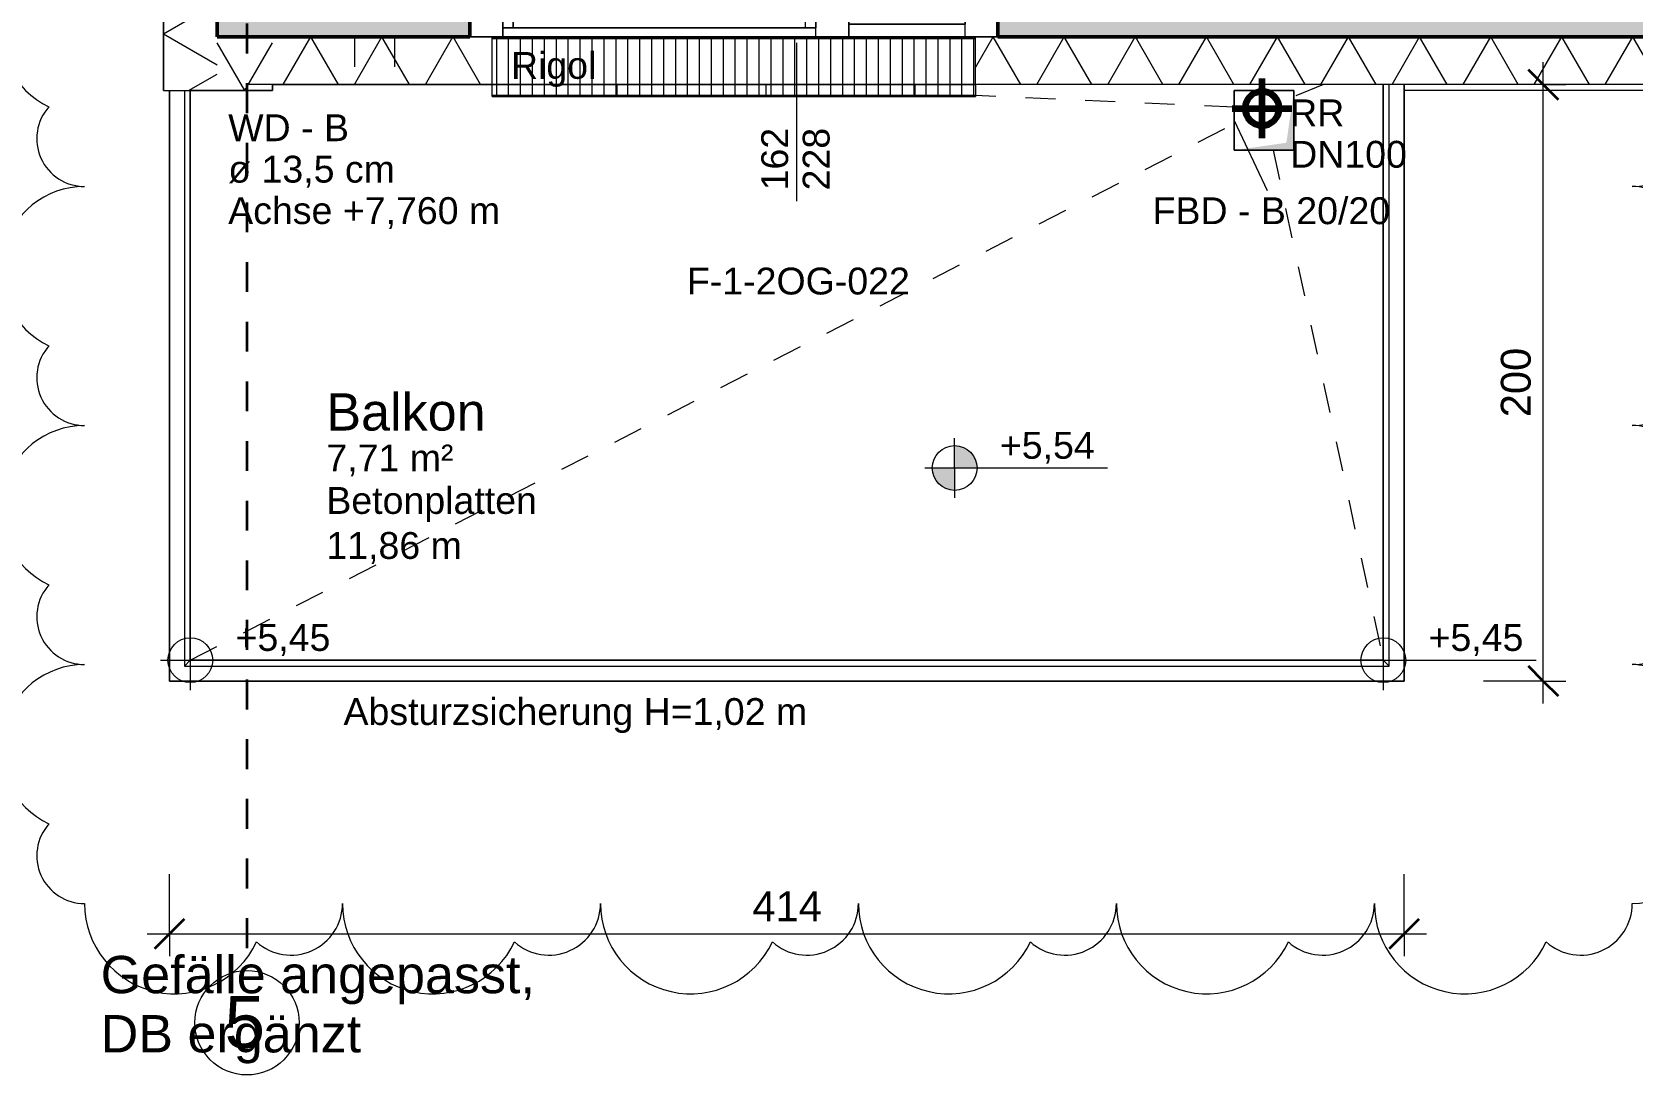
# Model space of a CAD drawing. Header units: metres. Extents: x 3 to 50, y 58.8 to 100.4.
# Drawn here: x 7.2 to 12.57, y 67.5 to 70.99 of the extents above; entities that cross this region are included whole.
import ezdxf

# ---------------------------------------------------------------- set-up
doc = ezdxf.new("R2010")
doc.units = ezdxf.units.M
for name, pattern in [('Strich Punkt Mittel', [0.015875, 0.00635, -0.004763, 0, -0.004763]), ('Verdeckt', [0.003, 0.002, -0.001]), ('Verdeckt Unten', [0.005, 0.003, -0.002])]:
    doc.linetypes.add(name, pattern=pattern)
for name, color, linetype, lineweight in [('A-DETL-GENF_', 92, 'Continuous', 13), ('A-FLOR-HRAL', 11, 'Continuous', 5), ('A-GLAZ-IDEN_', 152, 'Continuous', 9), ('A_2D', 7, 'Continuous', 13), ('A_Bemassung-50_', 4, 'Continuous', 9), ('A_Bemassung_', 4, 'Continuous', 9), ('A_Beschriftung_', 7, 'Continuous', 9), ('A_Decken', 8, 'Continuous', 13), ('A_Durchbruch', 7, 'Verdeckt', 5), ('A_Durchbruch_', 7, 'Continuous', 5), ('A_Gelaender', 7, 'Continuous', 13), ('A_Raeume', 7, 'Continuous', 13), ('A_Raeume_', 7, 'Continuous', 5), ('A_Raeume_Beschriftung_', 7, 'Continuous', 9), ('A_Raster_', 1, 'Continuous', 9), ('A_Waende', 7, 'Continuous', 13), ('G-ANNO-DIMS_', 111, 'Continuous', 9), ('G-ANNO-REVC-IDEN_', 71, 'Continuous', 9), ('G-ANNO-REVC_', 71, 'Continuous', 9), ('M-EQPM', 50, 'Continuous', 5), ('M-EQPM-IDEN_', 50, 'Continuous', 9), ('P-PIPE', 3, 'Continuous', 5), ('P-PIPE-CNTR', 3, 'Continuous', 5), ('P-PIPE-IDEN_', 2, 'Continuous', 9), ('Text', 130, 'Continuous', 9)]:
    doc.layers.add(name, color=color, linetype=linetype, lineweight=lineweight)
doc.styles.add('Arial_1', font='arial.ttf', dxfattribs={"height": 0.175})
doc.styles.add('Arial_2', font='arial.ttf', dxfattribs={"height": 0.125})
doc.styles.add('Arial_3', font='arial.ttf', dxfattribs={"height": 0.09})
doc.styles.add('Arial_5', font='arial.ttf', dxfattribs={"height": 0.1})
doc.dimstyles.new('WGA-Bemaßung', dxfattribs={"dimscale": 0.3048, "dimtxt": 0.102026, "dimasz": 0.328084, "dimexe": 0.246063, "dimexo": 0.0625, "dimgap": 0.04101, "dimtad": 1, "dimdec": 1, "dimlfac": 100, "dimrnd": 0.5, "dimdsep": 46, "dimtxsty": 'Arial_5', "dimblk1": 'OBLIQUE', "dimblk2": 'OBLIQUE', "dimsah": 1, "dimcen": 0.09, "dimdle": 0.246063, "dimazin": 2, "dimtfac": 1, "dimtdec": 4, "dimtix": 1, "dimtmove": 0, "dimatfit": 3, "dimfxl": 0.656168, "dimfxlon": 1, "dimtvp": 1, "dimtolj": 1, "dimtzin": 0, "dimarcsym": 2})

# ---------------------------------------------------------------- blocks, each defined once
blk = doc.blocks.new('Geländer - Geländer-3409867-263_PP_02OG_BT1')
at = {"layer": 'A_Gelaender', "lineweight": 5}
for p, q in [((11.7327, 70.818), (11.7327, 68.888)), ((7.7327, 68.888), (7.7327, 70.798)), ((7.7127, 68.868), (7.7327, 68.888)), ((11.7327, 68.888), (7.7327, 68.888)), ((11.7527, 68.868), (11.7327, 68.888))]:
    blk.add_line(p, q, dxfattribs=at)
blk = doc.blocks.new('Typ des oberen Holms - Oberer Geländerholm_Innen_-3409876-263_PP_02OG_BT1')
at = {"layer": 'A_Gelaender', "lineweight": 5}
for p, q in [((11.7527, 68.868), (11.7527, 70.818)), ((11.8027, 70.818), (11.8027, 68.818)), ((7.6627, 68.818), (7.6627, 70.798)), ((7.7127, 70.798), (7.7127, 68.868)), ((11.8027, 68.818), (7.6627, 68.818)), ((7.7127, 68.868), (11.7527, 68.868))]:
    blk.add_line(p, q, dxfattribs=at)
blk = doc.blocks.new('Typ des oberen Holms - Oberer Geländerholm_Innen_-V1-263_PP_02OG_BT1')
at = {"layer": 'A_Gelaender', "lineweight": 5}
for p, q in [((11.7527, 68.868), (11.7527, 70.818)), ((11.8027, 68.818), (11.8027, 70.818)), ((7.6627, 70.798), (7.6627, 68.818)), ((7.7127, 70.798), (7.7127, 68.868)), ((7.6627, 68.818), (11.8027, 68.818)), ((7.7127, 68.868), (11.7527, 68.868))]:
    blk.add_line(p, q, dxfattribs=at)
blk = doc.blocks.new('HLS_Rigol - 20x8cm-9179598-263_PP_02OG_BT1')
at = {"layer": 'M-EQPM'}
h = blk.add_hatch(dxfattribs=at)
h.set_pattern_fill('FP_101', color=256, style=0, pattern_type=2)
h.set_pattern_definition([(270, (0, 0.6096), (0.04, 0), [])])
h.paths.add_polyline_path([(1.5804, -0.095), (1.62, -0.095), (1.62, 0.095), (0, 0.095), (0, -0.095), (0.1768, -0.095)])
for p, q in [((0, 0.1), (1.62, 0.1)), ((0, 0.1), (1.62, 0.1)), ((0, 0.097), (1.62, 0.097)), ((0, 0.095), (1.62, 0.095)), ((1.62, 0.1), (1.6175, 0.1)), ((0, -0.095), (0, -0.06)), ((0, -0.095), (1.62, -0.095)), ((0, -0.097), (0, -0.095)), ((0, -0.095), (0, -0.1)), ((0, -0.1), (0, -0.097)), ((0, -0.097), (1.62, -0.097)), ((0, -0.1), (1.62, -0.1)), ((0, -0.1), (1.62, -0.1)), ((0, -0.1), (1.62, -0.1)), ((1.62, -0.06), (1.62, -0.095)), ((1.62, -0.1), (1.62, -0.095)), ((1.62, -0.095), (1.62, -0.097)), ((1.62, -0.097), (1.62, -0.1))]:
    blk.add_line(p, q, dxfattribs=at)
blk = doc.blocks.new('Allg_Nachströmöffnung1 - DN 135-10778190-263_PP_02OG_BT1')
at = {"layer": 'A-DETL-GENF_', "linetype": 'Verdeckt', "lineweight": 5}
for points in [[(0.125, 0), (0.0575, 0.1), (0.0575, -0.1), (0.0837, -0.0612)], [(0.1925, 0.0426), (0.1925, 0.1), (0.125, 0), (0.1925, -0.1), (0.1925, -0.0612)]]:
    blk.add_hatch(color=256, dxfattribs=at).paths.add_polyline_path(points)
at = {"layer": 'A_Durchbruch'}
for p, q in [((0.0575, 0.1), (0.0575, -0.26)), ((0.1925, 0.1), (0.1925, -0.26))]:
    blk.add_line(p, q, dxfattribs=at)
blk = doc.blocks.new('Symbol_Schatten - Bodendurchbruch_Schatten-8269585-263_PP_02OG_BT1')
at = {"layer": 'A_2D'}
for p, q in [((0.1, 0.1), (0.1, -0.1)), ((0.1, -0.1), (-0.1, -0.1))]:
    blk.add_line(p, q, dxfattribs=at)
at = {"layer": 'A_Durchbruch_'}
for p, q in [((0.1, -0.1), (0.1, 0.1)), ((-0.1, -0.1), (0.1, -0.1))]:
    blk.add_line(p, q, dxfattribs=at)
blk = doc.blocks.new('Symbol_Schatten - Bodendurchbruch_Schatten-V101-263_PP_02OG_BT1')
at = {"layer": 'A-DETL-GENF_'}
blk.add_hatch(color=256, dxfattribs=at).paths.add_polyline_path([(-0.1, 0.1), (-0.1, -0.1), (-0.075, 0.075), (0.1, 0.1), (-0.0638, 0.1)])
at = {"layer": 'A_2D'}
for p, q in [((-0.1, -0.1), (-0.1, 0.1)), ((-0.1, 0.1), (0.1, 0.1)), ((0.1, 0.1), (0.1, -0.1)), ((0.1, -0.1), (-0.1, -0.1))]:
    blk.add_line(p, q, dxfattribs=at)
at = {"layer": 'A_Durchbruch_'}
for p, q in [((0.1, 0.1), (-0.1, 0.1)), ((-0.1, 0.1), (-0.1, -0.1)), ((0.1, -0.1), (0.1, 0.1)), ((-0.1, -0.1), (0.1, -0.1))]:
    blk.add_line(p, q, dxfattribs=at)
blk = doc.blocks.new('Fens_Tuer_2tlg - DK_DF_SL_1770x2680_Terrassentür-V26-263_PP_02OG_BT1')
at = {"layer": 'A_2D', "lineweight": 5}
for p, q in [((-0.775, 0), (-0.775, 1.05)), ((-0.885, 0.1), (0.885, 0.1)), ((-0.885, 0.1), (0.885, 0.1)), ((-0.885, 0.1), (0.885, 0.1)), ((-0.885, -0.1), (-0.885, 0.1)), ((-0.885, 0.1), (-0.885, -0.1)), ((0.885, 0.1), (0.885, -0.1)), ((0.885, -0.1), (0.885, 0.1)), ((-0.795, 0.02), (-0.74, 0.02)), ((-0.795, 0), (-0.795, 0.02)), ((-0.795, 0.02), (-0.795, 0)), ((0.295, 0.02), (-0.795, 0.02)), ((-0.74, 0.02), (-0.74, -0.07)), ((-0.74, -0.07), (-0.74, 0.02)), ((-0.74, 0.02), (0.24, 0.02)), ((0.24, 0.02), (0.295, 0.02)), ((0.24, -0.07), (0.24, 0.02)), ((0.24, -0.07), (0.24, 0.02)), ((0.295, 0.02), (0.295, 0)), ((0.295, 0.02), (0.295, 0)), ((-0.885, -0.1), (-0.885, 0)), ((-0.885, 0), (-0.775, 0)), ((-0.885, 0), (0.885, 0)), ((-0.885, -0.1), (-0.885, 0)), ((-0.775, 0), (-0.795, 0)), ((-0.795, 0), (0.295, 0)), ((-0.775, -0.07), (-0.775, 0)), ((-0.775, 0), (-0.775, -0.07)), ((0.275, 0), (-0.775, 0)), ((-0.775, 0), (-0.775, -0.1)), ((0.275, 0), (-0.775, 0)), ((-0.775, -0.1), (-0.775, 0)), ((-0.74, -0.018), (0.24, -0.018)), ((-0.74, -0.032), (-0.74, -0.018)), ((-0.74, -0.018), (-0.74, -0.032)), ((0.24, -0.018), (-0.74, -0.018)), ((0.24, -0.032), (-0.74, -0.032)), ((-0.74, -0.032), (0.24, -0.032)), ((0.24, -0.018), (0.24, -0.032)), ((0.24, -0.032), (0.24, -0.018)), ((0.275, 0), (0.275, -0.07)), ((0.295, 0), (0.275, 0)), ((0.275, 0), (0.275, -0.07)), ((0.275, -0.1), (0.275, 0)), ((0.275, 0), (0.385, 0)), ((0.275, -0.1), (0.275, 0)), ((0.385, 0), (0.385, -0.1)), ((0.775, 0), (0.385, 0)), ((0.385, -0.1), (0.385, 0)), ((0.385, -0.043), (0.775, -0.043)), ((0.385, -0.057), (0.385, -0.043)), ((0.385, -0.043), (0.385, -0.057)), ((0.775, -0.043), (0.385, -0.043)), ((0.775, -0.1), (0.775, 0)), ((0.775, 0), (0.885, 0)), ((0.775, -0.1), (0.775, 0)), ((0.775, -0.043), (0.775, -0.057)), ((0.775, -0.057), (0.775, -0.043)), ((0.885, 0), (0.885, -0.1)), ((0.885, -0.1), (0.885, 0)), ((-0.885, -0.1), (0.885, -0.1)), ((0.885, -0.1), (-0.885, -0.1)), ((-0.775, -0.1), (-0.885, -0.1)), ((0.885, -0.1), (-0.885, -0.1)), ((-0.74, -0.07), (-0.775, -0.07)), ((-0.775, -0.07), (0.275, -0.07)), ((-0.775, -0.1), (0.275, -0.1)), ((0.24, -0.07), (-0.74, -0.07)), ((0.275, -0.07), (0.24, -0.07)), ((0.385, -0.1), (0.275, -0.1)), ((0.775, -0.057), (0.385, -0.057)), ((0.385, -0.057), (0.775, -0.057)), ((0.385, -0.1), (0.775, -0.1)), ((0.885, -0.1), (0.775, -0.1)), ((-0.81, -0.26), (0.81, -0.26))]:
    blk.add_line(p, q, dxfattribs=at)
blk.add_arc((-0.775, 0), 1.05, 360, 90, dxfattribs=at)
blk = doc.blocks.new('Raster - BS_Achse-112124-263_PP_02OG_BT1')
at = {"layer": 'A_Beschriftung_'}
blk.add_circle((0, 0), 0.0035, dxfattribs=at)
blk = doc.blocks.new('Höhenkoten - 018-55641-263_PP_02OG_BT1')
at = {"layer": 'G-ANNO-DIMS_'}
h = blk.add_hatch(color=256, dxfattribs=at)
edge = h.paths.add_edge_path()
edge.add_line((0, 0), (0, 0.0015))
edge.add_arc((0, 0), 0.0015, 0, 90, ccw=False)
edge.add_line((0.0015, 0), (0, 0))
h = blk.add_hatch(color=256, dxfattribs=at)
edge = h.paths.add_edge_path()
edge.add_line((0, 0), (0, -0.0015))
edge.add_arc((0, 0), 0.0015, 180, 270, ccw=False)
edge.add_line((-0.0015, 0), (0, 0))
for p, q in [((0, 0), (0, 0.002)), ((-0.002, 0), (0.01024, 0)), ((0, 0), (0, -0.002))]:
    blk.add_line(p, q, dxfattribs=at)
blk.add_circle((0, 0), 0.0015, dxfattribs=at)
blk = doc.blocks.new('DIMBLOCK153-263_PP_02OG_BT1')
at = {"layer": 'A_Bemassung-50_', "transparency": 16777216}
for p, q in [((7.6627, 67.9705), (7.6627, 68.1705)), ((11.8027, 67.9705), (11.8027, 68.1705)), ((7.5877, 67.9705), (11.8777, 67.9705)), ((7.6627, 67.9705), (7.6627, 67.8955)), ((11.8027, 67.9705), (11.8027, 67.8955))]:
    blk.add_line(p, q, dxfattribs=at)
at = {"layer": 'A_Bemassung-50_', "lineweight": 35, "transparency": 16777216}
for p, q in [((7.6627, 67.9705), (7.7127, 68.0205)), ((11.8027, 67.9705), (11.8527, 68.0205)), ((7.6627, 67.9705), (7.6127, 67.9205)), ((11.8027, 67.9705), (11.7527, 67.9205))]:
    blk.add_line(p, q, dxfattribs=at)
at = {"layer": 'A_Bemassung-50_', "color": 0, "transparency": 16777216, "insert": (9.6173, 68.1128), "char_height": 0.1, "width": 0.276883, "attachment_point": 1, "line_spacing_factor": 0.941778, "style": 'Arial_5'}
blk.add_mtext('414', dxfattribs=at)
blk = doc.blocks.new('_Oblique')
at = {"color": 0, "linetype": 'ByBlock', "lineweight": -2}
blk.add_line((-0.5, -0.5), (0.5, 0.5), dxfattribs=at)
blk = doc.blocks.new('DIMBLOCK154-263_PP_02OG_BT1')
at = {"layer": 'A_Bemassung-50_', "lineweight": 35, "transparency": 16777216}
for p, q in [((12.2691, 70.818), (12.2191, 70.868)), ((12.2691, 70.818), (12.3191, 70.768)), ((12.2691, 68.818), (12.2191, 68.868)), ((12.2691, 68.818), (12.3191, 68.768))]:
    blk.add_line(p, q, dxfattribs=at)
at = {"layer": 'A_Bemassung-50_', "transparency": 16777216}
for p, q in [((12.2691, 68.743), (12.2691, 70.893)), ((12.2691, 70.818), (12.0691, 70.818)), ((12.2691, 70.818), (12.3441, 70.818)), ((12.2691, 68.818), (12.0691, 68.818)), ((12.2691, 68.818), (12.3441, 68.818))]:
    blk.add_line(p, q, dxfattribs=at)
at = {"layer": 'A_Bemassung-50_', "color": 0, "transparency": 16777216, "insert": (12.1267, 69.7026), "char_height": 0.1, "width": 0.276883, "attachment_point": 1, "rotation": 90, "line_spacing_factor": 0.941778, "style": 'Arial_5'}
blk.add_mtext('200', dxfattribs=at)
blk = doc.blocks.new('BS_Fens_PP - rechts-2843221-263_PP_02OG_BT1')
at = {"layer": 'A-GLAZ-IDEN_'}
blk.add_line((0, 0.00012), (0, -0.01051), dxfattribs=at)
blk = doc.blocks.new('Family - ___-11893450-263_PP_02OG_BT1')
at = {"layer": 'G-ANNO-REVC_'}
for centre, radius, start, end in [((7.3782, 70.9975), 0.2805, 90, 244.7912), ((12.5674, 70.757), 0.2805, 270, 64.7912), ((7.3782, 70.6368), 0.1603, 138.1897, 270), ((7.3782, 70.196), 0.2805, 90, 244.7912), ((12.5674, 70.3162), 0.1603, 318.1897, 90), ((12.5674, 69.9555), 0.2805, 270, 64.7912), ((7.3782, 69.8353), 0.1603, 138.1897, 270), ((7.3782, 69.3944), 0.2805, 90, 244.7912), ((12.5674, 69.5147), 0.1603, 318.1897, 90), ((12.5674, 69.154), 0.2805, 270, 64.7912), ((7.3782, 69.0338), 0.1603, 138.1897, 270), ((7.3782, 68.5929), 0.2805, 90, 244.7912), ((12.5674, 68.7132), 0.1603, 318.1897, 90), ((12.5674, 68.3525), 0.2805, 270, 64.7912), ((7.3782, 68.2323), 0.1603, 138.1897, 270), ((7.6809, 68.072), 0.3027, 180, 334.7912), ((8.0701, 68.072), 0.173, 228.1897, 0), ((8.5458, 68.072), 0.3027, 180, 334.7912), ((8.935, 68.072), 0.173, 228.1897, 0), ((9.4106, 68.072), 0.3027, 180, 334.7912), ((9.7998, 68.072), 0.173, 228.1897, 0), ((10.2755, 68.072), 0.3027, 180, 334.7912), ((10.6647, 68.072), 0.173, 228.1897, 0), ((11.1404, 68.072), 0.3027, 180, 334.7912), ((11.5296, 68.072), 0.173, 228.1897, 0), ((12.0053, 68.072), 0.3027, 180, 334.7912), ((12.3945, 68.072), 0.173, 228.1897, 0)]:
    blk.add_arc(centre, radius, start, end, dxfattribs=at)
blk = doc.blocks.new('Höhenkoten - 018-55644-263_PP_02OG_BT1')
at = {"layer": 'G-ANNO-DIMS_'}
for p, q in [((0, 0), (0, 0.002)), ((-0.002, 0), (0.01024, 0)), ((0, 0), (0, -0.002))]:
    blk.add_line(p, q, dxfattribs=at)
blk.add_circle((0, 0), 0.0015, dxfattribs=at)

msp = doc.modelspace()

# ---------------------------------------------------------------- hatches: boundary and pattern name
at = {"layer": 'A-DETL-GENF_', "lineweight": 5}
h = msp.add_hatch(dxfattribs=at)
h.set_pattern_fill('FP_176', color=252, style=0, pattern_type=2)
h.set_pattern_definition([(90, (-1.337, 1.318), (-0.5, 0), []), (180, (-1.337, 1.318), (-1e-16, -0.5), [])])
h.paths.add_polyline_path([(15.5752, 68.888), (15.5777, 68.888), (15.5777, 70.818), (15.5752, 70.818), (15.5752, 69.2271)])
h.paths.add_polyline_path([(38.4984, 70.598), (38.6734, 70.623), (38.6984, 70.798), (38.4984, 70.798), (38.4984, 70.6116)])
h.paths.add_polyline_path([(11.2327, 70.598), (11.4077, 70.623), (11.4327, 70.798), (11.2327, 70.798), (11.2327, 70.623)])
h.paths.add_polyline_path([(19.1702, 70.598), (19.3452, 70.623), (19.3702, 70.798), (19.1702, 70.798), (19.1702, 70.623)])
h.paths.add_polyline_path([(41.2405, 70.778), (41.2405, 70.818), (39.6205, 70.818), (39.6205, 70.778), (40.03, 70.778)])
h.paths.add_polyline_path([(36.7527, 70.778), (37.5773, 70.778), (37.5773, 70.818), (36.5273, 70.818), (36.5273, 70.778)])
h.paths.add_polyline_path([(18.4602, 70.778), (18.4601, 70.818), (16.8402, 70.818), (16.8402, 70.778), (18.3532, 70.778)])
h.paths.add_polyline_path([(8.7452, 70.778), (10.3652, 70.778), (10.3652, 70.818), (8.7452, 70.818), (8.7452, 70.781)])
h.paths.add_polyline_path([(8.0077, 70.798), (8.0077, 70.818), (7.9227, 70.818), (7.9227, 70.798)])
h.paths.add_polyline_path([(41.8846, 70.813), (41.9182, 70.813), (41.9258, 70.818), (41.8435, 70.818), (41.8435, 70.813), (41.8795, 70.813)])
h.paths.add_polyline_path([(7.6627, 82.5255), (7.6627, 84.1455), (7.6227, 84.1455), (7.6227, 82.5255), (7.6427, 82.5255)])
h.paths.add_polyline_path([(42.6827, 83.283), (42.7027, 83.283), (42.7027, 84.903), (42.6627, 84.903), (42.6627, 83.283)])
h.paths.add_polyline_path([(7.4427, 84.6983), (7.6177, 84.7233), (7.6227, 84.7555), (7.6274, 84.7591), (7.6365, 84.771), (7.6422, 84.7848), (7.6441, 84.7996), (7.6422, 84.8143), (7.6365, 84.8281), (7.6333, 84.8323), (7.6427, 84.8983), (7.4427, 84.8983), (7.4427, 84.7233)])
h.paths.add_polyline_path([(42.6827, 85.0299), (42.8577, 85.0549), (42.8827, 85.2299), (42.6827, 85.2299), (42.6827, 85.1386), (42.6813, 85.128), (42.6827, 85.1174), (42.6827, 85.0549)])
h.paths.add_polyline_path([(7.6257, 85.4536), (7.6627, 85.4536), (7.6627, 86.5036), (7.6227, 86.5036), (7.6227, 85.4536), (7.6253, 85.4536)])
h.paths.add_polyline_path([(23.9723, 86.818), (24.7677, 86.818), (24.7677, 86.858), (23.1477, 86.858), (23.1477, 86.818), (23.2364, 86.818)])
h.paths.add_polyline_path([(22.6377, 86.888), (22.6377, 87.088), (22.4627, 87.063), (22.4377, 86.888), (22.5317, 86.888)])
at = {"layer": 'A_Waende', "lineweight": 5}
h = msp.add_hatch(dxfattribs=at)
h.set_pattern_fill('FP_169', color=250, angle=-90, style=0, pattern_type=2)
h.set_pattern_definition([(270, (7.643, 70.988), (0.20637, 1e-15), []), (330, (7.643, 70.988), (0.10319, 0.17873), []), (30, (7.643, 70.988), (-0.10319, 0.17873), [])])
h.paths.add_polyline_path([(7.7127, 70.798), (7.8227, 70.798), (7.8227, 71.178), (7.6427, 71.178), (7.6427, 70.798), (7.6627, 70.798)])
h = msp.add_hatch(dxfattribs=at)
h.set_pattern_fill('FP_4', color=250, style=0, pattern_type=2)
h.set_pattern_definition([(45, (0, 0), (-0.08980256, 0.08980256), []), (45, (0.0898, 0), (-0.08980256, 0.08980256), [0.0635, -0.03175])])
h.paths.add_polyline_path([(41.444, 70.978), (42.5027, 70.978), (42.5027, 71.178), (41.3155, 71.178), (41.3155, 70.978)])
h.paths.add_polyline_path([(39.2232, 71.078), (39.2907, 71.178), (39.1557, 71.178), (39.1578, 71.1749)])
h.paths.add_polyline_path([(39.2232, 70.978), (39.2907, 70.978), (39.2232, 71.078), (39.1557, 70.978)])
h.paths.add_polyline_path([(38.616, 70.978), (39.1557, 70.978), (39.1557, 71.178), (37.6523, 71.178), (37.6523, 70.978), (37.909, 70.978)])
h.paths.add_polyline_path([(39.5455, 70.978), (39.5455, 71.178), (39.2907, 71.178), (39.2907, 70.978), (39.323, 70.978)])
h.paths.add_polyline_path([(35.788, 70.978), (36.4523, 70.978), (36.4523, 71.178), (34.67, 71.178), (34.67, 70.978), (35.7427, 70.978)])
h.paths.add_polyline_path([(32.4996, 70.978), (33.47, 70.978), (33.47, 71.178), (31.2911, 71.178), (31.2911, 70.978), (32.4577, 70.978)])
h.paths.add_polyline_path([(30.0494, 70.978), (30.0911, 70.978), (30.0911, 71.178), (27.8184, 71.178), (27.8184, 70.978), (29.0652, 70.978)])
h.paths.add_polyline_path([(23.2577, 70.978), (23.2682, 70.978), (23.2679, 71.178), (21.4003, 71.178), (21.4003, 70.978), (23.062, 70.978)])
h.paths.add_polyline_path([(25.4441, 70.978), (26.0484, 70.978), (26.0484, 71.178), (24.4682, 71.178), (24.4682, 70.978), (25.3441, 70.978)])
h.paths.add_polyline_path([(19.1735, 70.978), (20.2003, 70.978), (20.2003, 71.178), (18.5351, 71.178), (18.5351, 70.978), (18.8199, 70.978)])
h.paths.add_polyline_path([(16.4451, 71.078), (16.3776, 70.978), (16.5126, 70.978), (16.4803, 71.0259)])
h.paths.add_polyline_path([(16.5126, 71.178), (16.3776, 71.178), (16.4451, 71.078), (16.5106, 71.1749)])
h.paths.add_polyline_path([(16.6989, 70.978), (16.7651, 70.978), (16.765, 71.178), (16.5126, 71.178), (16.5126, 70.978)])
h.paths.add_polyline_path([(14.5652, 70.978), (16.3776, 70.978), (16.3776, 71.178), (14.5652, 71.178), (14.5652, 71.078)])
h.paths.add_polyline_path([(12.4569, 70.978), (12.7952, 70.978), (12.7952, 71.178), (10.4402, 71.178), (10.4402, 70.978), (11.7499, 70.978)])
h.paths.add_polyline_path([(8.4177, 71.178), (8.2827, 71.178), (8.3502, 71.078), (8.4156, 71.1749)])
h.paths.add_polyline_path([(8.4177, 70.978), (8.3502, 71.078), (8.2827, 70.978), (8.3502, 70.978)])
h.paths.add_polyline_path([(8.6702, 70.978), (8.6702, 71.178), (8.4177, 71.178), (8.4177, 70.978), (8.5684, 70.978)])
h.paths.add_polyline_path([(8.2827, 70.978), (8.2827, 71.178), (7.8227, 71.178), (7.8227, 70.978), (8.2149, 70.978)])
h = msp.add_hatch(dxfattribs=at)
h.set_pattern_fill('FP_159', color=250, angle=90, style=0, pattern_type=2)
h.set_pattern_definition([(0, (7.915, 70.798), (0, 0.20637), []), (60, (7.915, 70.798), (-0.17872, 0.10318), []), (120, (7.915, 70.798), (-0.17872, -0.10318), [])])
h.paths.add_polyline_path([(7.8227, 70.798), (8.0077, 70.7984), (8.0077, 70.978), (7.8227, 70.978), (7.8227, 70.8144)])
h = msp.add_hatch(dxfattribs=at)
h.set_pattern_fill('FP_1', color=250, angle=90, style=0, pattern_type=2)
h.set_pattern_definition([(180, (8.375, 70.978), (0, -0.20637), []), (240, (8.375, 70.978), (0.17872, -0.10318), []), (300, (8.375, 70.978), (0.17872, 0.10318), [])])
h.paths.add_polyline_path([(8.7427, 70.818), (8.7427, 70.978), (8.0077, 70.978), (8.0077, 70.818), (8.6702, 70.818)])
h = msp.add_hatch(dxfattribs=at)
h.set_pattern_fill('FP_120', color=250, angle=90, style=0, pattern_type=2)
h.set_pattern_definition([(180, (9.553, 70.978), (0, -0.20637), []), (240, (9.553, 70.978), (0.17872, -0.103185), []), (300, (9.553, 70.978), (0.17872, 0.103185), [])])
h.paths.add_polyline_path([(8.7427, 70.818), (8.7452, 70.818), (8.7452, 70.978), (8.7427, 70.978), (8.7427, 70.8532)])
h = msp.add_hatch(dxfattribs=at)
h.set_pattern_fill('FP_121', color=250, angle=90, style=0, pattern_type=2)
h.set_pattern_definition([(180, (11.616, 70.978), (0, -0.20637), []), (240, (11.616, 70.978), (0.17872, -0.103185), []), (300, (11.616, 70.978), (0.17872, 0.103185), [])])
h.paths.add_polyline_path([(12.7952, 70.818), (12.8702, 70.818), (12.8702, 70.978), (10.3652, 70.978), (10.3652, 70.818), (12.4569, 70.818)])

# ---------------------------------------------------------------- linework, layer by layer
at = {"layer": 'A_2D'}
for p, q in [((11.7327, 70.818), (7.9227, 70.818)), ((11.7327, 68.888), (11.7327, 70.818)), ((7.7327, 70.798), (7.7327, 68.888)), ((7.7327, 68.888), (11.7327, 68.888))]:
    msp.add_line(p, q, dxfattribs=at)
at = {"layer": 'A_2D', "lineweight": 5}
for p, q in [((7.9227, 70.818), (7.9227, 70.798)), ((7.9227, 70.798), (7.7327, 70.798))]:
    msp.add_line(p, q, dxfattribs=at)
at = {"layer": 'A_Beschriftung_'}
msp.add_line((11.2327, 70.698), (11.3427, 70.4625), dxfattribs=at)
at = {"layer": 'A_Decken'}
for p, q in [((8.7427, 70.978), (8.7452, 70.978)), ((11.7327, 68.888), (11.7327, 70.818)), ((7.7327, 70.798), (7.7327, 68.888)), ((8.7452, 70.783), (8.7452, 70.778)), ((8.7452, 70.778), (10.3652, 70.778)), ((10.3652, 70.778), (10.3652, 70.783)), ((11.2327, 70.598), (11.2327, 70.798)), ((11.2327, 70.798), (11.4327, 70.798)), ((11.4327, 70.798), (11.4327, 70.598)), ((11.4327, 70.598), (11.2327, 70.598)), ((7.7327, 68.888), (11.7327, 68.888))]:
    msp.add_line(p, q, dxfattribs=at)
at = {"layer": 'A_Decken', "linetype": 'Verdeckt Unten'}
for p, q in [((11.5322, 70.818), (11.4327, 70.7782)), ((11.2327, 70.7428), (10.3652, 70.7812)), ((7.7327, 68.888), (11.2327, 70.6869)), ((11.363, 70.598), (11.7327, 68.888))]:
    msp.add_line(p, q, dxfattribs=at)
at = {"layer": 'A_Raeume', "color": 8, "linetype": 'Verdeckt'}
for p, q in [((11.7327, 68.888), (11.7327, 70.818)), ((7.7327, 70.798), (7.7327, 68.888))]:
    msp.add_line(p, q, dxfattribs=at)
at = {"layer": 'A_Raeume_', "flags": 128}
msp.add_lwpolyline([(8.7427, 70.818), (8.0077, 70.818), (8.0077, 70.798), (7.7327, 70.798), (7.7327, 68.888), (11.7327, 68.888), (11.7327, 70.818), (10.3627, 70.818)], close=True, dxfattribs=at)
at = {"layer": 'A_Raster_', "linetype": 'Strich Punkt Mittel', "lineweight": 35}
msp.add_line((7.9227, 90.4228), (7.9227, 67.8471), dxfattribs=at)
at = {"layer": 'A_Waende', "lineweight": 50}
for p, q in [((7.8227, 70.978), (7.8227, 75.4142)), ((8.6702, 70.978), (8.6702, 71.178)), ((10.4402, 70.978), (10.4402, 71.178)), ((7.8227, 70.978), (8.6702, 70.978)), ((12.7952, 70.978), (10.4402, 70.978))]:
    msp.add_line(p, q, dxfattribs=at)
at = {"layer": 'A_Waende', "color": 250, "lineweight": 5}
for p, q in [((7.6427, 71.178), (7.6427, 70.798)), ((8.7427, 70.978), (8.6702, 70.978)), ((8.7452, 70.818), (8.7452, 70.978)), ((10.3652, 70.978), (10.4402, 70.978)), ((10.3652, 70.818), (10.3652, 70.978)), ((8.0077, 70.818), (8.7452, 70.818)), ((8.0077, 70.798), (8.0077, 70.818)), ((12.8702, 70.818), (10.3652, 70.818)), ((7.6427, 70.798), (8.0077, 70.798))]:
    msp.add_line(p, q, dxfattribs=at)
at = {"layer": 'A_Waende'}
for p, q in [((8.7452, 70.978), (10.3652, 70.978)), ((15.5077, 70.798), (11.8027, 70.798))]:
    msp.add_line(p, q, dxfattribs=at)
at = {"layer": 'P-PIPE', "color": 150, "lineweight": 100}
for start, end in [(90, 180), (0, 90), (180, 270), (270, 0)]:
    msp.add_arc((11.3262, 70.7383), 0.0571, start, end, dxfattribs=at)
at = {"layer": 'P-PIPE-CNTR', "color": 150, "lineweight": 100}
for p, q in [((11.3262, 70.6383), (11.3262, 70.8383)), ((11.2262, 70.7383), (11.4262, 70.7383))]:
    msp.add_line(p, q, dxfattribs=at)

# ---------------------------------------------------------------- block references
at = {"layer": 'A-FLOR-HRAL'}
msp.add_blockref('Geländer - Geländer-3409867-263_PP_02OG_BT1', (0, 0), dxfattribs=at)
at = {"layer": 'A-GLAZ-IDEN_', "xscale": 49.99999999999998, "yscale": 49.99999999999998, "zscale": 49.99999999999998}
msp.add_blockref('BS_Fens_PP - rechts-2843221-263_PP_02OG_BT1', (9.7646, 70.9525), dxfattribs=at)
at = {"layer": 'A_2D', "lineweight": 5}
msp.add_blockref('Fens_Tuer_2tlg - DK_DF_SL_1770x2680_Terrassentür-V26-263_PP_02OG_BT1', (9.5552, 71.078), dxfattribs=at)
at = {"layer": 'A_2D', "rotation": 180}
for name in ['Symbol_Schatten - Bodendurchbruch_Schatten-8269585-263_PP_02OG_BT1', 'Symbol_Schatten - Bodendurchbruch_Schatten-V101-263_PP_02OG_BT1', 'Symbol_Schatten - Bodendurchbruch_Schatten-8269585-263_PP_02OG_BT1']:
    msp.add_blockref(name, (11.3327, 70.698), dxfattribs=at)
at = {"layer": 'A_Beschriftung_', "xscale": 49.99999999999998, "yscale": 49.99999999999998, "zscale": 49.99999999999998, "rotation": 180}
msp.add_blockref('Raster - BS_Achse-112124-263_PP_02OG_BT1', (7.9227, 67.6721), dxfattribs=at)
at = {"layer": 'A_Durchbruch'}
msp.add_blockref('Allg_Nachströmöffnung1 - DN 135-10778190-263_PP_02OG_BT1', (8.2252, 71.078), dxfattribs=at)
at = {"layer": 'A_Gelaender', "lineweight": 5}
for name in ['Typ des oberen Holms - Oberer Geländerholm_Innen_-3409876-263_PP_02OG_BT1', 'Typ des oberen Holms - Oberer Geländerholm_Innen_-V1-263_PP_02OG_BT1']:
    msp.add_blockref(name, (0, 0), dxfattribs=at)
at = {"layer": 'G-ANNO-DIMS_', "xscale": 49.99999999999998, "yscale": 49.99999999999998, "zscale": 49.99999999999998}
for name, p in [('Höhenkoten - 018-55641-263_PP_02OG_BT1', (10.2954, 69.5325)), ('Höhenkoten - 018-55644-263_PP_02OG_BT1', (7.7327, 68.888)), ('Höhenkoten - 018-55644-263_PP_02OG_BT1', (11.7327, 68.888))]:
    msp.add_blockref(name, p, dxfattribs=at)
at = {"layer": 'G-ANNO-REVC_'}
msp.add_blockref('Family - ___-11893450-263_PP_02OG_BT1', (0, 0), dxfattribs=at)
at = {"layer": 'M-EQPM'}
msp.add_blockref('HLS_Rigol - 20x8cm-9179598-263_PP_02OG_BT1', (8.7452, 70.878), dxfattribs=at)

# ---------------------------------------------------------------- texts
at = {"layer": 'A-GLAZ-IDEN_', "char_height": 0.09, "width": 0.252532, "attachment_point": 1, "rotation": 90, "style": 'Arial_3'}
for s, insert in [('162', (9.6471, 70.4633)), ('228', (9.786, 70.4633))]:
    msp.add_mtext(s, dxfattribs=dict(at, insert=insert))
at = {"layer": 'A-GLAZ-IDEN_', "insert": (9.3977, 70.2043), "char_height": 0.09, "width": 0.889873, "attachment_point": 1, "style": 'Arial_3'}
msp.add_mtext('F-1-2OG-022', dxfattribs=at)
at = {"layer": 'A_Beschriftung_', "attachment_point": 1}
for s, insert, char_height, width, style in [('WD - B', (7.8597, 70.7184), 0.09, 0.489029, 'Arial_3'), ('ø 13,5 cm', (7.8597, 70.5795), 0.09, 0.665401, 'Arial_3'), ('Achse +7,760 m', (7.8597, 70.4406), 0.09, 1.082278, 'Arial_3'), ('FBD - B 20/20', (10.959, 70.4401), 0.09, 0.945991, 'Arial_3'), ('5', (7.8474, 67.7624), 0.175, 0.168354, 'Arial_1')]:
    msp.add_mtext(s, dxfattribs=dict(at, insert=insert, char_height=char_height, width=width, style=style))
at = {"layer": 'A_Raeume_Beschriftung_', "attachment_point": 1}
for s, insert, char_height, width, style in [('Balkon', (8.1888, 69.783), 0.125, 0.637342, 'Arial_2'), ('7,71 m²', (8.1888, 69.611), 0.09, 0.505063, 'Arial_3'), ('Betonplatten', (8.1888, 69.4685), 0.09, 0.825738, 'Arial_3'), ('11,86 m', (8.1888, 69.3176), 0.09, 0.541139, 'Arial_3')]:
    msp.add_mtext(s, dxfattribs=dict(at, insert=insert, char_height=char_height, width=width, style=style))
at = {"layer": 'G-ANNO-DIMS_', "char_height": 0.09, "width": 0.380128, "attachment_point": 1, "line_spacing_factor": 0.941778, "style": 'Arial_3'}
for s, insert in [('+5,54', (10.447, 69.6536)), ('+5,45', (7.8843, 69.0091)), ('+5,45', (11.8843, 69.0091))]:
    msp.add_mtext(s, dxfattribs=dict(at, insert=insert))
at = {"layer": 'G-ANNO-REVC-IDEN_', "char_height": 0.125, "attachment_point": 1, "style": 'Arial_2'}
for s, insert, width in [('Gefälle angepasst,', (7.4322, 67.8963), 1.755696), ('DB ergänzt', (7.4322, 67.6979), 1.054219)]:
    msp.add_mtext(s, dxfattribs=dict(at, insert=insert, width=width))
at = {"layer": 'M-EQPM-IDEN_', "insert": (8.8077, 70.9274), "char_height": 0.09, "width": 0.3327, "attachment_point": 1, "style": 'Arial_3'}
msp.add_mtext('Rigol', dxfattribs=at)
at = {"layer": 'P-PIPE-IDEN_', "char_height": 0.09, "attachment_point": 1, "style": 'Arial_3'}
for s, insert, width in [('RR', (11.4204, 70.7684), 0.216456), ('DN100', (11.4204, 70.6295), 0.468987)]:
    msp.add_mtext(s, dxfattribs=dict(at, insert=insert, width=width))
at = {"layer": 'Text', "color": 7, "insert": (8.2463, 68.7608), "char_height": 0.09, "width": 1.835864, "attachment_point": 1, "style": 'Arial_3'}
msp.add_mtext('Absturzsicherung H=1,02 m', dxfattribs=at)

# ---------------------------------------------------------------- dimensions: what is measured, and where the dimension line sits
at = {"layer": 'A_Bemassung_'}
dim = msp.add_linear_dim(base=(12.2691, 70.818), p1=(12.0691, 68.818), p2=(12.0691, 70.818), angle=90, dimstyle='WGA-Bemaßung', override={"dimpost": '<>', "dimfxl": 2}, dxfattribs=at)
dim.commit()
dim.dimension.update_dxf_attribs({"geometry": 'DIMBLOCK154-263_PP_02OG_BT1', "text_midpoint": (12.2055, 69.818)})
dim = msp.add_linear_dim(base=(11.8027, 67.9705), p1=(7.6627, 68.1705), p2=(11.8027, 68.1705), dimstyle='WGA-Bemaßung', override={"dimpost": '<>', "dimfxl": 4.14}, dxfattribs=at)
dim.commit()
dim.dimension.update_dxf_attribs({"geometry": 'DIMBLOCK153-263_PP_02OG_BT1', "text_midpoint": (9.7327, 68.0332)})

doc.saveas('drawing.dxf')
